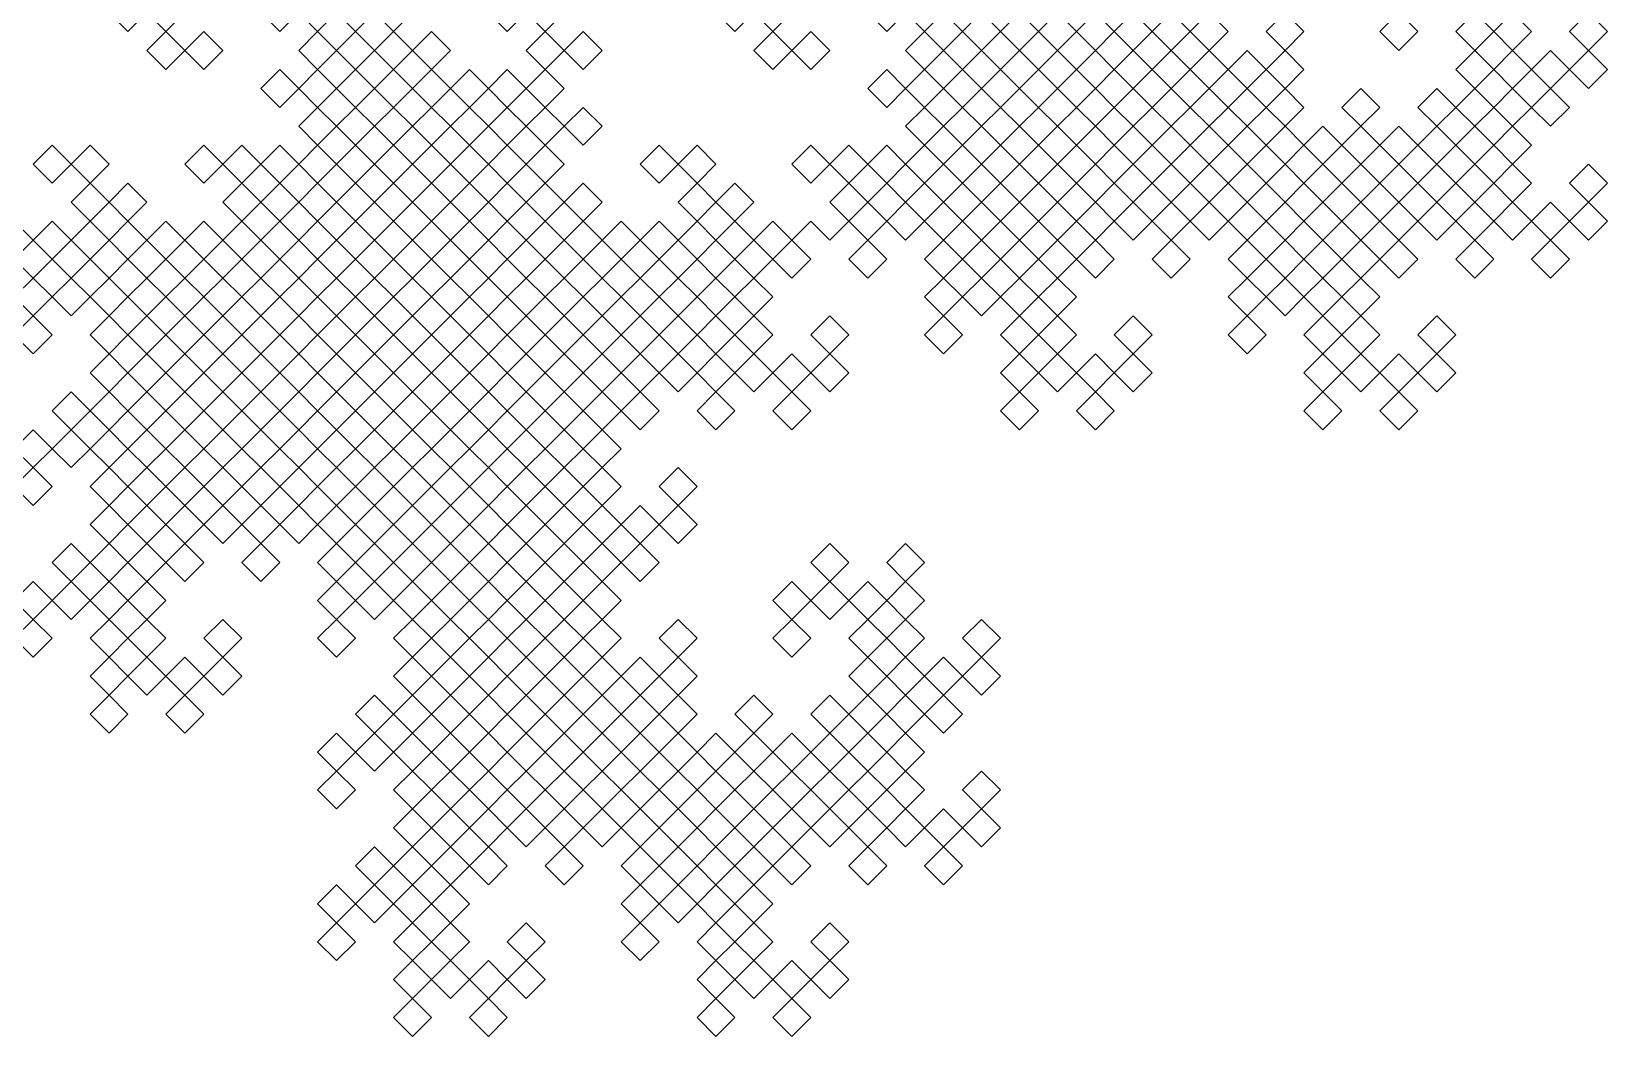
# Model space of a CAD drawing. Header units: metres. Extents: x -0.66 to 2.33, y -0.66 to 1.33.
# Drawn here: x 1.679 to 2.328, y -0.664 to -0.25 of the extents above; entities that cross this region are included whole.
import ezdxf

# ---------------------------------------------------------------- set-up
doc = ezdxf.new("R2010")
doc.units = ezdxf.units.M

msp = doc.modelspace()

# ---------------------------------------------------------------- linework, layer by layer
at = {"color": 6}
for points in [[(1.67188, -0.32812), (1.67969, -0.33594), (1.67188, -0.34375), (1.67969, -0.35156), (1.6875, -0.34375), (1.67969, -0.33594), (1.6875, -0.32812), (1.69531, -0.33594), (1.70312, -0.32812), (1.69531, -0.32031), (1.70312, -0.3125), (1.69531, -0.30469), (1.6875, -0.3125), (1.67969, -0.30469), (1.6875, -0.29688), (1.69531, -0.30469), (1.70312, -0.29688), (1.71094, -0.30469), (1.70312, -0.3125), (1.71094, -0.32031), (1.71875, -0.3125), (1.72656, -0.32031), (1.71875, -0.32812), (1.71094, -0.32031), (1.70312, -0.32812), (1.71094, -0.33594), (1.70312, -0.34375), (1.71094, -0.35156), (1.71875, -0.34375), (1.72656, -0.35156), (1.71875, -0.35938), (1.71094, -0.35156), (1.70312, -0.35938), (1.69531, -0.35156), (1.70312, -0.34375), (1.69531, -0.33594), (1.6875, -0.34375), (1.69531, -0.35156), (1.6875, -0.35938), (1.67969, -0.35156), (1.67188, -0.35938), (1.67969, -0.36719), (1.67188, -0.375), (1.67969, -0.38281), (1.6875, -0.375), (1.67969, -0.36719), (1.6875, -0.35938), (1.69531, -0.36719), (1.70312, -0.35938), (1.71094, -0.36719), (1.70312, -0.375), (1.71094, -0.38281), (1.71875, -0.375), (1.72656, -0.38281), (1.71875, -0.39062), (1.71094, -0.38281), (1.70312, -0.39062), (1.71094, -0.39844), (1.70312, -0.40625), (1.71094, -0.41406), (1.71875, -0.40625), (1.71094, -0.39844), (1.71875, -0.39062), (1.72656, -0.39844), (1.73438, -0.39062), (1.74219, -0.39844), (1.73438, -0.40625), (1.74219, -0.41406), (1.75, -0.40625), (1.74219, -0.39844), (1.75, -0.39062), (1.75781, -0.39844), (1.76562, -0.39062), (1.75781, -0.38281), (1.76562, -0.375), (1.75781, -0.36719), (1.75, -0.375), (1.75781, -0.38281), (1.75, -0.39062), (1.74219, -0.38281), (1.73438, -0.39062), (1.72656, -0.38281), (1.73438, -0.375), (1.72656, -0.36719), (1.71875, -0.375), (1.71094, -0.36719), (1.71875, -0.35938), (1.72656, -0.36719), (1.73438, -0.35938), (1.72656, -0.35156), (1.73438, -0.34375), (1.72656, -0.33594), (1.71875, -0.34375), (1.71094, -0.33594), (1.71875, -0.32812), (1.72656, -0.33594), (1.73438, -0.32812), (1.74219, -0.33594), (1.73438, -0.34375), (1.74219, -0.35156), (1.75, -0.34375), (1.74219, -0.33594), (1.75, -0.32812), (1.75781, -0.33594), (1.76562, -0.32812), (1.75781, -0.32031), (1.76562, -0.3125), (1.75781, -0.30469), (1.75, -0.3125), (1.74219, -0.30469), (1.75, -0.29688), (1.75781, -0.30469), (1.76562, -0.29688), (1.77344, -0.30469), (1.76562, -0.3125), (1.77344, -0.32031), (1.78125, -0.3125), (1.78906, -0.32031), (1.78125, -0.32812), (1.77344, -0.32031), (1.76562, -0.32812), (1.77344, -0.33594), (1.76562, -0.34375), (1.77344, -0.35156), (1.78125, -0.34375), (1.77344, -0.33594), (1.78125, -0.32812), (1.78906, -0.33594), (1.79688, -0.32812), (1.80469, -0.33594), (1.79688, -0.34375), (1.80469, -0.35156), (1.8125, -0.34375), (1.80469, -0.33594), (1.8125, -0.32812), (1.82031, -0.33594), (1.82812, -0.32812), (1.82031, -0.32031), (1.82812, -0.3125), (1.82031, -0.30469), (1.8125, -0.3125), (1.82031, -0.32031), (1.8125, -0.32812), (1.80469, -0.32031), (1.79688, -0.32812), (1.78906, -0.32031), (1.79688, -0.3125), (1.78906, -0.30469), (1.78125, -0.3125), (1.77344, -0.30469), (1.78125, -0.29688), (1.78906, -0.30469), (1.79688, -0.29688), (1.78906, -0.28906), (1.79688, -0.28125), (1.78906, -0.27344), (1.78125, -0.28125), (1.77344, -0.27344), (1.78125, -0.26562), (1.78906, -0.27344), (1.79688, -0.26562), (1.80469, -0.27344), (1.79688, -0.28125), (1.80469, -0.28906), (1.8125, -0.28125), (1.80469, -0.27344), (1.8125, -0.26562), (1.82031, -0.27344), (1.82812, -0.26562), (1.82031, -0.25781), (1.82812, -0.25), (1.82031, -0.24219), (1.8125, -0.25), (1.82031, -0.25781), (1.8125, -0.26562), (1.80469, -0.25781), (1.79688, -0.26562), (1.78906, -0.25781), (1.79688, -0.25), (1.78906, -0.24219), (1.78125, -0.25), (1.77344, -0.24219)], [(1.89844, -0.24219), (1.89062, -0.25), (1.89844, -0.25781), (1.90625, -0.25), (1.91406, -0.25781), (1.90625, -0.26562), (1.89844, -0.25781), (1.89062, -0.26562), (1.89844, -0.27344), (1.89062, -0.28125), (1.89844, -0.28906), (1.90625, -0.28125), (1.91406, -0.28906), (1.90625, -0.29688), (1.89844, -0.28906), (1.89062, -0.29688), (1.88281, -0.28906), (1.89062, -0.28125), (1.88281, -0.27344), (1.875, -0.28125), (1.88281, -0.28906), (1.875, -0.29688), (1.86719, -0.28906), (1.85938, -0.29688), (1.86719, -0.30469), (1.85938, -0.3125), (1.86719, -0.32031), (1.875, -0.3125), (1.88281, -0.32031), (1.875, -0.32812), (1.86719, -0.32031), (1.85938, -0.32812), (1.85156, -0.32031), (1.85938, -0.3125), (1.85156, -0.30469), (1.84375, -0.3125), (1.83594, -0.30469), (1.84375, -0.29688), (1.85156, -0.30469), (1.85938, -0.29688), (1.85156, -0.28906), (1.85938, -0.28125), (1.85156, -0.27344), (1.84375, -0.28125), (1.85156, -0.28906), (1.84375, -0.29688), (1.83594, -0.28906), (1.82812, -0.29688), (1.82031, -0.28906), (1.82812, -0.28125), (1.82031, -0.27344), (1.8125, -0.28125), (1.82031, -0.28906), (1.8125, -0.29688), (1.80469, -0.28906), (1.79688, -0.29688), (1.80469, -0.30469), (1.79688, -0.3125), (1.80469, -0.32031), (1.8125, -0.3125), (1.80469, -0.30469), (1.8125, -0.29688), (1.82031, -0.30469), (1.82812, -0.29688), (1.83594, -0.30469), (1.82812, -0.3125), (1.83594, -0.32031), (1.84375, -0.3125), (1.85156, -0.32031), (1.84375, -0.32812), (1.83594, -0.32031), (1.82812, -0.32812), (1.83594, -0.33594), (1.82812, -0.34375), (1.83594, -0.35156), (1.84375, -0.34375), (1.85156, -0.35156), (1.84375, -0.35938), (1.83594, -0.35156), (1.82812, -0.35938), (1.82031, -0.35156), (1.82812, -0.34375), (1.82031, -0.33594), (1.8125, -0.34375), (1.82031, -0.35156), (1.8125, -0.35938), (1.80469, -0.35156), (1.79688, -0.35938), (1.80469, -0.36719), (1.79688, -0.375), (1.80469, -0.38281), (1.8125, -0.375), (1.80469, -0.36719), (1.8125, -0.35938), (1.82031, -0.36719), (1.82812, -0.35938), (1.83594, -0.36719), (1.82812, -0.375), (1.83594, -0.38281), (1.84375, -0.375), (1.85156, -0.38281), (1.84375, -0.39062), (1.83594, -0.38281), (1.82812, -0.39062), (1.83594, -0.39844), (1.82812, -0.40625), (1.83594, -0.41406), (1.84375, -0.40625), (1.83594, -0.39844), (1.84375, -0.39062), (1.85156, -0.39844), (1.85938, -0.39062), (1.86719, -0.39844), (1.85938, -0.40625), (1.86719, -0.41406), (1.875, -0.40625), (1.86719, -0.39844), (1.875, -0.39062), (1.88281, -0.39844), (1.89062, -0.39062), (1.88281, -0.38281), (1.89062, -0.375), (1.88281, -0.36719), (1.875, -0.375), (1.86719, -0.36719), (1.875, -0.35938), (1.88281, -0.36719), (1.89062, -0.35938), (1.89844, -0.36719), (1.89062, -0.375), (1.89844, -0.38281), (1.90625, -0.375), (1.91406, -0.38281), (1.90625, -0.39062), (1.89844, -0.38281), (1.89062, -0.39062), (1.89844, -0.39844), (1.89062, -0.40625), (1.89844, -0.41406), (1.90625, -0.40625), (1.91406, -0.41406), (1.90625, -0.42188), (1.89844, -0.41406), (1.89062, -0.42188), (1.88281, -0.41406), (1.89062, -0.40625), (1.88281, -0.39844), (1.875, -0.40625), (1.88281, -0.41406), (1.875, -0.42188), (1.86719, -0.41406), (1.85938, -0.42188), (1.86719, -0.42969), (1.85938, -0.4375), (1.86719, -0.44531), (1.875, -0.4375), (1.88281, -0.44531), (1.875, -0.45312), (1.86719, -0.44531), (1.85938, -0.45312), (1.85156, -0.44531), (1.85938, -0.4375), (1.85156, -0.42969), (1.84375, -0.4375), (1.83594, -0.42969), (1.84375, -0.42188), (1.85156, -0.42969), (1.85938, -0.42188), (1.85156, -0.41406), (1.85938, -0.40625), (1.85156, -0.39844), (1.84375, -0.40625), (1.85156, -0.41406), (1.84375, -0.42188), (1.83594, -0.41406), (1.82812, -0.42188), (1.82031, -0.41406), (1.82812, -0.40625), (1.82031, -0.39844), (1.8125, -0.40625), (1.82031, -0.41406), (1.8125, -0.42188), (1.80469, -0.41406), (1.79688, -0.42188), (1.80469, -0.42969), (1.79688, -0.4375), (1.80469, -0.44531), (1.8125, -0.4375), (1.82031, -0.44531), (1.8125, -0.45312), (1.80469, -0.44531), (1.79688, -0.45312), (1.78906, -0.44531), (1.79688, -0.4375), (1.78906, -0.42969), (1.78125, -0.4375), (1.77344, -0.42969), (1.78125, -0.42188), (1.78906, -0.42969), (1.79688, -0.42188), (1.78906, -0.41406), (1.79688, -0.40625), (1.78906, -0.39844), (1.78125, -0.40625), (1.77344, -0.39844), (1.78125, -0.39062), (1.78906, -0.39844), (1.79688, -0.39062), (1.80469, -0.39844), (1.79688, -0.40625), (1.80469, -0.41406), (1.8125, -0.40625), (1.80469, -0.39844), (1.8125, -0.39062), (1.82031, -0.39844), (1.82812, -0.39062), (1.82031, -0.38281), (1.82812, -0.375), (1.82031, -0.36719), (1.8125, -0.375), (1.82031, -0.38281), (1.8125, -0.39062), (1.80469, -0.38281), (1.79688, -0.39062), (1.78906, -0.38281), (1.79688, -0.375), (1.78906, -0.36719), (1.78125, -0.375), (1.77344, -0.36719), (1.78125, -0.35938), (1.78906, -0.36719), (1.79688, -0.35938), (1.78906, -0.35156), (1.79688, -0.34375), (1.78906, -0.33594), (1.78125, -0.34375), (1.78906, -0.35156), (1.78125, -0.35938), (1.77344, -0.35156), (1.76562, -0.35938), (1.75781, -0.35156), (1.76562, -0.34375), (1.75781, -0.33594), (1.75, -0.34375), (1.75781, -0.35156), (1.75, -0.35938), (1.74219, -0.35156), (1.73438, -0.35938), (1.74219, -0.36719), (1.73438, -0.375), (1.74219, -0.38281), (1.75, -0.375), (1.74219, -0.36719), (1.75, -0.35938), (1.75781, -0.36719), (1.76562, -0.35938), (1.77344, -0.36719), (1.76562, -0.375), (1.77344, -0.38281), (1.78125, -0.375), (1.78906, -0.38281), (1.78125, -0.39062), (1.77344, -0.38281), (1.76562, -0.39062), (1.77344, -0.39844), (1.76562, -0.40625), (1.77344, -0.41406), (1.78125, -0.40625), (1.78906, -0.41406), (1.78125, -0.42188), (1.77344, -0.41406), (1.76562, -0.42188), (1.75781, -0.41406), (1.76562, -0.40625), (1.75781, -0.39844), (1.75, -0.40625), (1.75781, -0.41406), (1.75, -0.42188), (1.74219, -0.41406), (1.73438, -0.42188), (1.74219, -0.42969), (1.73438, -0.4375), (1.74219, -0.44531), (1.75, -0.4375), (1.75781, -0.44531), (1.75, -0.45312), (1.74219, -0.44531), (1.73438, -0.45312), (1.72656, -0.44531), (1.73438, -0.4375), (1.72656, -0.42969), (1.71875, -0.4375), (1.71094, -0.42969), (1.71875, -0.42188), (1.72656, -0.42969), (1.73438, -0.42188), (1.72656, -0.41406), (1.73438, -0.40625), (1.72656, -0.39844), (1.71875, -0.40625), (1.72656, -0.41406), (1.71875, -0.42188), (1.71094, -0.41406), (1.70312, -0.42188), (1.69531, -0.41406), (1.70312, -0.40625), (1.69531, -0.39844), (1.6875, -0.40625), (1.69531, -0.41406), (1.6875, -0.42188), (1.67969, -0.41406), (1.67188, -0.42188), (1.67969, -0.42969), (1.67188, -0.4375), (1.67969, -0.44531), (1.6875, -0.4375), (1.67969, -0.42969), (1.6875, -0.42188), (1.69531, -0.42969), (1.70312, -0.42188), (1.71094, -0.42969), (1.70312, -0.4375), (1.71094, -0.44531), (1.71875, -0.4375), (1.72656, -0.44531), (1.71875, -0.45312), (1.71094, -0.44531), (1.70312, -0.45312), (1.71094, -0.46094), (1.70312, -0.46875), (1.71094, -0.47656), (1.71875, -0.46875), (1.72656, -0.47656), (1.71875, -0.48438), (1.71094, -0.47656), (1.70312, -0.48438), (1.69531, -0.47656), (1.70312, -0.46875), (1.69531, -0.46094), (1.6875, -0.46875), (1.69531, -0.47656), (1.6875, -0.48438), (1.67969, -0.47656), (1.67188, -0.48438), (1.67969, -0.49219), (1.67188, -0.5), (1.67969, -0.50781), (1.6875, -0.5), (1.67969, -0.49219), (1.6875, -0.48438), (1.69531, -0.49219), (1.70312, -0.48438), (1.71094, -0.49219), (1.70312, -0.5), (1.71094, -0.50781), (1.71875, -0.5), (1.72656, -0.50781), (1.71875, -0.51562), (1.71094, -0.50781), (1.70312, -0.51562), (1.71094, -0.52344), (1.70312, -0.53125), (1.71094, -0.53906), (1.71875, -0.53125), (1.71094, -0.52344), (1.71875, -0.51562), (1.72656, -0.52344), (1.73438, -0.51562), (1.74219, -0.52344), (1.73438, -0.53125), (1.74219, -0.53906), (1.75, -0.53125), (1.74219, -0.52344), (1.75, -0.51562), (1.75781, -0.52344), (1.76562, -0.51562), (1.75781, -0.50781), (1.76562, -0.5), (1.75781, -0.49219), (1.75, -0.5), (1.75781, -0.50781), (1.75, -0.51562), (1.74219, -0.50781), (1.73438, -0.51562), (1.72656, -0.50781), (1.73438, -0.5), (1.72656, -0.49219), (1.71875, -0.5), (1.71094, -0.49219), (1.71875, -0.48438), (1.72656, -0.49219), (1.73438, -0.48438), (1.72656, -0.47656), (1.73438, -0.46875), (1.72656, -0.46094), (1.71875, -0.46875), (1.71094, -0.46094), (1.71875, -0.45312), (1.72656, -0.46094), (1.73438, -0.45312), (1.74219, -0.46094), (1.73438, -0.46875), (1.74219, -0.47656), (1.75, -0.46875), (1.74219, -0.46094), (1.75, -0.45312), (1.75781, -0.46094), (1.76562, -0.45312), (1.75781, -0.44531), (1.76562, -0.4375), (1.75781, -0.42969), (1.75, -0.4375), (1.74219, -0.42969), (1.75, -0.42188), (1.75781, -0.42969), (1.76562, -0.42188), (1.77344, -0.42969), (1.76562, -0.4375), (1.77344, -0.44531), (1.78125, -0.4375), (1.78906, -0.44531), (1.78125, -0.45312), (1.77344, -0.44531), (1.76562, -0.45312), (1.77344, -0.46094), (1.76562, -0.46875), (1.77344, -0.47656), (1.78125, -0.46875), (1.77344, -0.46094), (1.78125, -0.45312), (1.78906, -0.46094), (1.79688, -0.45312), (1.80469, -0.46094), (1.79688, -0.46875), (1.80469, -0.47656), (1.8125, -0.46875), (1.80469, -0.46094), (1.8125, -0.45312), (1.82031, -0.46094), (1.82812, -0.45312), (1.82031, -0.44531), (1.82812, -0.4375), (1.82031, -0.42969), (1.8125, -0.4375), (1.80469, -0.42969), (1.8125, -0.42188), (1.82031, -0.42969), (1.82812, -0.42188), (1.83594, -0.42969), (1.82812, -0.4375), (1.83594, -0.44531), (1.84375, -0.4375), (1.85156, -0.44531), (1.84375, -0.45312), (1.83594, -0.44531), (1.82812, -0.45312), (1.83594, -0.46094), (1.82812, -0.46875), (1.83594, -0.47656), (1.84375, -0.46875), (1.85156, -0.47656), (1.84375, -0.48438), (1.83594, -0.47656), (1.82812, -0.48438), (1.82031, -0.47656), (1.82812, -0.46875), (1.82031, -0.46094), (1.8125, -0.46875), (1.82031, -0.47656), (1.8125, -0.48438), (1.80469, -0.47656), (1.79688, -0.48438), (1.80469, -0.49219), (1.79688, -0.5), (1.80469, -0.50781), (1.8125, -0.5), (1.80469, -0.49219), (1.8125, -0.48438), (1.82031, -0.49219), (1.82812, -0.48438), (1.83594, -0.49219), (1.82812, -0.5), (1.83594, -0.50781), (1.84375, -0.5), (1.85156, -0.50781), (1.84375, -0.51562), (1.83594, -0.50781), (1.82812, -0.51562), (1.83594, -0.52344), (1.82812, -0.53125), (1.83594, -0.53906), (1.84375, -0.53125), (1.83594, -0.52344), (1.84375, -0.51562), (1.85156, -0.52344), (1.85938, -0.51562), (1.86719, -0.52344), (1.85938, -0.53125), (1.86719, -0.53906), (1.875, -0.53125), (1.86719, -0.52344), (1.875, -0.51562), (1.88281, -0.52344), (1.89062, -0.51562), (1.88281, -0.50781), (1.89062, -0.5), (1.88281, -0.49219), (1.875, -0.5), (1.86719, -0.49219), (1.875, -0.48438), (1.88281, -0.49219), (1.89062, -0.48438), (1.89844, -0.49219), (1.89062, -0.5), (1.89844, -0.50781), (1.90625, -0.5), (1.91406, -0.50781), (1.90625, -0.51562), (1.89844, -0.50781), (1.89062, -0.51562), (1.89844, -0.52344), (1.89062, -0.53125), (1.89844, -0.53906), (1.90625, -0.53125), (1.91406, -0.53906), (1.90625, -0.54688), (1.89844, -0.53906), (1.89062, -0.54688), (1.88281, -0.53906), (1.89062, -0.53125), (1.88281, -0.52344), (1.875, -0.53125), (1.88281, -0.53906), (1.875, -0.54688), (1.86719, -0.53906), (1.85938, -0.54688), (1.86719, -0.55469), (1.85938, -0.5625), (1.86719, -0.57031), (1.875, -0.5625), (1.88281, -0.57031), (1.875, -0.57812), (1.86719, -0.57031), (1.85938, -0.57812), (1.85156, -0.57031), (1.85938, -0.5625), (1.85156, -0.55469), (1.84375, -0.5625), (1.83594, -0.55469), (1.84375, -0.54688), (1.85156, -0.55469), (1.85938, -0.54688), (1.85156, -0.53906), (1.85938, -0.53125), (1.85156, -0.52344), (1.84375, -0.53125), (1.85156, -0.53906), (1.84375, -0.54688), (1.83594, -0.53906), (1.82812, -0.54688), (1.82031, -0.53906), (1.82812, -0.53125), (1.82031, -0.52344), (1.8125, -0.53125), (1.82031, -0.53906), (1.8125, -0.54688), (1.80469, -0.53906), (1.79688, -0.54688), (1.80469, -0.55469), (1.79688, -0.5625), (1.80469, -0.57031), (1.8125, -0.5625), (1.80469, -0.55469), (1.8125, -0.54688), (1.82031, -0.55469), (1.82812, -0.54688), (1.83594, -0.55469), (1.82812, -0.5625), (1.83594, -0.57031), (1.84375, -0.5625), (1.85156, -0.57031), (1.84375, -0.57812), (1.83594, -0.57031), (1.82812, -0.57812), (1.83594, -0.58594), (1.82812, -0.59375), (1.83594, -0.60156), (1.84375, -0.59375), (1.85156, -0.60156), (1.84375, -0.60938), (1.83594, -0.60156), (1.82812, -0.60938), (1.82031, -0.60156), (1.82812, -0.59375), (1.82031, -0.58594), (1.8125, -0.59375), (1.82031, -0.60156), (1.8125, -0.60938), (1.80469, -0.60156), (1.79688, -0.60938), (1.80469, -0.61719), (1.79688, -0.625), (1.80469, -0.63281), (1.8125, -0.625), (1.80469, -0.61719), (1.8125, -0.60938), (1.82031, -0.61719), (1.82812, -0.60938), (1.83594, -0.61719), (1.82812, -0.625), (1.83594, -0.63281), (1.84375, -0.625), (1.85156, -0.63281), (1.84375, -0.64062), (1.83594, -0.63281), (1.82812, -0.64062), (1.83594, -0.64844), (1.82812, -0.65625), (1.83594, -0.66406), (1.84375, -0.65625), (1.83594, -0.64844), (1.84375, -0.64062), (1.85156, -0.64844), (1.85938, -0.64062), (1.86719, -0.64844), (1.85938, -0.65625), (1.86719, -0.66406), (1.875, -0.65625), (1.86719, -0.64844), (1.875, -0.64062), (1.88281, -0.64844), (1.89062, -0.64062), (1.88281, -0.63281), (1.89062, -0.625), (1.88281, -0.61719), (1.875, -0.625), (1.88281, -0.63281), (1.875, -0.64062), (1.86719, -0.63281), (1.85938, -0.64062), (1.85156, -0.63281), (1.85938, -0.625), (1.85156, -0.61719), (1.84375, -0.625), (1.83594, -0.61719), (1.84375, -0.60938), (1.85156, -0.61719), (1.85938, -0.60938), (1.85156, -0.60156), (1.85938, -0.59375), (1.85156, -0.58594), (1.84375, -0.59375), (1.83594, -0.58594), (1.84375, -0.57812), (1.85156, -0.58594), (1.85938, -0.57812), (1.86719, -0.58594), (1.85938, -0.59375), (1.86719, -0.60156), (1.875, -0.59375), (1.86719, -0.58594), (1.875, -0.57812), (1.88281, -0.58594), (1.89062, -0.57812), (1.88281, -0.57031), (1.89062, -0.5625), (1.88281, -0.55469), (1.875, -0.5625), (1.86719, -0.55469), (1.875, -0.54688), (1.88281, -0.55469), (1.89062, -0.54688), (1.89844, -0.55469), (1.89062, -0.5625), (1.89844, -0.57031), (1.90625, -0.5625), (1.91406, -0.57031), (1.90625, -0.57812), (1.89844, -0.57031), (1.89062, -0.57812), (1.89844, -0.58594), (1.89062, -0.59375), (1.89844, -0.60156), (1.90625, -0.59375), (1.89844, -0.58594), (1.90625, -0.57812), (1.91406, -0.58594), (1.92188, -0.57812), (1.92969, -0.58594), (1.92188, -0.59375), (1.92969, -0.60156), (1.9375, -0.59375), (1.92969, -0.58594), (1.9375, -0.57812), (1.94531, -0.58594), (1.95312, -0.57812), (1.94531, -0.57031), (1.95312, -0.5625), (1.94531, -0.55469), (1.9375, -0.5625), (1.92969, -0.55469), (1.9375, -0.54688), (1.94531, -0.55469), (1.95312, -0.54688), (1.96094, -0.55469), (1.95312, -0.5625), (1.96094, -0.57031), (1.96875, -0.5625), (1.97656, -0.57031), (1.96875, -0.57812), (1.96094, -0.57031), (1.95312, -0.57812), (1.96094, -0.58594), (1.95312, -0.59375), (1.96094, -0.60156), (1.96875, -0.59375), (1.97656, -0.60156), (1.96875, -0.60938), (1.96094, -0.60156), (1.95312, -0.60938), (1.94531, -0.60156), (1.95312, -0.59375), (1.94531, -0.58594), (1.9375, -0.59375), (1.94531, -0.60156), (1.9375, -0.60938), (1.92969, -0.60156), (1.92188, -0.60938), (1.92969, -0.61719), (1.92188, -0.625), (1.92969, -0.63281), (1.9375, -0.625), (1.92969, -0.61719), (1.9375, -0.60938), (1.94531, -0.61719), (1.95312, -0.60938), (1.96094, -0.61719), (1.95312, -0.625), (1.96094, -0.63281), (1.96875, -0.625), (1.97656, -0.63281), (1.96875, -0.64062), (1.96094, -0.63281), (1.95312, -0.64062), (1.96094, -0.64844), (1.95312, -0.65625), (1.96094, -0.66406), (1.96875, -0.65625), (1.96094, -0.64844), (1.96875, -0.64062), (1.97656, -0.64844), (1.98438, -0.64062), (1.99219, -0.64844), (1.98438, -0.65625), (1.99219, -0.66406), (2, -0.65625), (1.99219, -0.64844), (2, -0.64062), (2.00781, -0.64844), (2.01562, -0.64062), (2.00781, -0.63281), (2.01562, -0.625), (2.00781, -0.61719), (2, -0.625), (2.00781, -0.63281), (2, -0.64062), (1.99219, -0.63281), (1.98438, -0.64062), (1.97656, -0.63281), (1.98438, -0.625), (1.97656, -0.61719), (1.96875, -0.625), (1.96094, -0.61719), (1.96875, -0.60938), (1.97656, -0.61719), (1.98438, -0.60938), (1.97656, -0.60156), (1.98438, -0.59375), (1.97656, -0.58594), (1.96875, -0.59375), (1.96094, -0.58594), (1.96875, -0.57812), (1.97656, -0.58594), (1.98438, -0.57812), (1.99219, -0.58594), (1.98438, -0.59375), (1.99219, -0.60156), (2, -0.59375), (1.99219, -0.58594), (2, -0.57812), (2.00781, -0.58594), (2.01562, -0.57812), (2.00781, -0.57031), (2.01562, -0.5625), (2.00781, -0.55469), (2, -0.5625), (1.99219, -0.55469), (2, -0.54688), (2.00781, -0.55469), (2.01562, -0.54688), (2.02344, -0.55469), (2.01562, -0.5625), (2.02344, -0.57031), (2.03125, -0.5625), (2.03906, -0.57031), (2.03125, -0.57812), (2.02344, -0.57031), (2.01562, -0.57812), (2.02344, -0.58594), (2.01562, -0.59375), (2.02344, -0.60156), (2.03125, -0.59375), (2.02344, -0.58594), (2.03125, -0.57812), (2.03906, -0.58594), (2.04688, -0.57812), (2.05469, -0.58594), (2.04688, -0.59375), (2.05469, -0.60156), (2.0625, -0.59375), (2.05469, -0.58594), (2.0625, -0.57812), (2.07031, -0.58594), (2.07812, -0.57812), (2.07031, -0.57031), (2.07812, -0.5625), (2.07031, -0.55469), (2.0625, -0.5625), (2.07031, -0.57031), (2.0625, -0.57812), (2.05469, -0.57031), (2.04688, -0.57812), (2.03906, -0.57031), (2.04688, -0.5625), (2.03906, -0.55469), (2.03125, -0.5625), (2.02344, -0.55469), (2.03125, -0.54688), (2.03906, -0.55469), (2.04688, -0.54688), (2.03906, -0.53906), (2.04688, -0.53125), (2.03906, -0.52344), (2.03125, -0.53125), (2.02344, -0.52344), (2.03125, -0.51562), (2.03906, -0.52344), (2.04688, -0.51562), (2.05469, -0.52344), (2.04688, -0.53125), (2.05469, -0.53906), (2.0625, -0.53125), (2.05469, -0.52344), (2.0625, -0.51562), (2.07031, -0.52344), (2.07812, -0.51562), (2.07031, -0.50781), (2.07812, -0.5), (2.07031, -0.49219), (2.0625, -0.5), (2.07031, -0.50781), (2.0625, -0.51562), (2.05469, -0.50781), (2.04688, -0.51562), (2.03906, -0.50781), (2.04688, -0.5), (2.03906, -0.49219), (2.03125, -0.5), (2.02344, -0.49219), (2.03125, -0.48438), (2.03906, -0.49219), (2.04688, -0.48438), (2.03906, -0.47656), (2.04688, -0.46875), (2.03906, -0.46094), (2.03125, -0.46875), (2.03906, -0.47656), (2.03125, -0.48438), (2.02344, -0.47656), (2.01562, -0.48438), (2.00781, -0.47656), (2.01562, -0.46875), (2.00781, -0.46094), (2, -0.46875), (2.00781, -0.47656), (2, -0.48438), (1.99219, -0.47656), (1.98438, -0.48438), (1.99219, -0.49219), (1.98438, -0.5), (1.99219, -0.50781), (2, -0.5), (1.99219, -0.49219), (2, -0.48438), (2.00781, -0.49219), (2.01562, -0.48438), (2.02344, -0.49219), (2.01562, -0.5), (2.02344, -0.50781), (2.03125, -0.5), (2.03906, -0.50781), (2.03125, -0.51562), (2.02344, -0.50781), (2.01562, -0.51562), (2.02344, -0.52344), (2.01562, -0.53125), (2.02344, -0.53906), (2.03125, -0.53125), (2.03906, -0.53906), (2.03125, -0.54688), (2.02344, -0.53906), (2.01562, -0.54688), (2.00781, -0.53906), (2.01562, -0.53125), (2.00781, -0.52344), (2, -0.53125), (2.00781, -0.53906), (2, -0.54688), (1.99219, -0.53906), (1.98438, -0.54688), (1.99219, -0.55469), (1.98438, -0.5625), (1.99219, -0.57031), (2, -0.5625), (2.00781, -0.57031), (2, -0.57812), (1.99219, -0.57031), (1.98438, -0.57812), (1.97656, -0.57031), (1.98438, -0.5625), (1.97656, -0.55469), (1.96875, -0.5625), (1.96094, -0.55469), (1.96875, -0.54688), (1.97656, -0.55469), (1.98438, -0.54688), (1.97656, -0.53906), (1.98438, -0.53125), (1.97656, -0.52344), (1.96875, -0.53125), (1.97656, -0.53906), (1.96875, -0.54688), (1.96094, -0.53906), (1.95312, -0.54688), (1.94531, -0.53906), (1.95312, -0.53125), (1.94531, -0.52344), (1.9375, -0.53125), (1.94531, -0.53906), (1.9375, -0.54688), (1.92969, -0.53906), (1.92188, -0.54688), (1.92969, -0.55469), (1.92188, -0.5625), (1.92969, -0.57031), (1.9375, -0.5625), (1.94531, -0.57031), (1.9375, -0.57812), (1.92969, -0.57031), (1.92188, -0.57812), (1.91406, -0.57031), (1.92188, -0.5625), (1.91406, -0.55469), (1.90625, -0.5625), (1.89844, -0.55469), (1.90625, -0.54688), (1.91406, -0.55469), (1.92188, -0.54688), (1.91406, -0.53906), (1.92188, -0.53125), (1.91406, -0.52344), (1.90625, -0.53125), (1.89844, -0.52344), (1.90625, -0.51562), (1.91406, -0.52344), (1.92188, -0.51562), (1.92969, -0.52344), (1.92188, -0.53125), (1.92969, -0.53906), (1.9375, -0.53125), (1.92969, -0.52344), (1.9375, -0.51562), (1.94531, -0.52344), (1.95312, -0.51562), (1.94531, -0.50781), (1.95312, -0.5), (1.94531, -0.49219), (1.9375, -0.5), (1.94531, -0.50781), (1.9375, -0.51562), (1.92969, -0.50781), (1.92188, -0.51562), (1.91406, -0.50781), (1.92188, -0.5), (1.91406, -0.49219), (1.90625, -0.5), (1.89844, -0.49219), (1.90625, -0.48438), (1.91406, -0.49219), (1.92188, -0.48438), (1.91406, -0.47656), (1.92188, -0.46875), (1.91406, -0.46094), (1.90625, -0.46875), (1.91406, -0.47656), (1.90625, -0.48438), (1.89844, -0.47656), (1.89062, -0.48438), (1.88281, -0.47656), (1.89062, -0.46875), (1.88281, -0.46094), (1.875, -0.46875), (1.88281, -0.47656), (1.875, -0.48438), (1.86719, -0.47656), (1.85938, -0.48438), (1.86719, -0.49219), (1.85938, -0.5), (1.86719, -0.50781), (1.875, -0.5), (1.88281, -0.50781), (1.875, -0.51562), (1.86719, -0.50781), (1.85938, -0.51562), (1.85156, -0.50781), (1.85938, -0.5), (1.85156, -0.49219), (1.84375, -0.5), (1.83594, -0.49219), (1.84375, -0.48438), (1.85156, -0.49219), (1.85938, -0.48438), (1.85156, -0.47656), (1.85938, -0.46875), (1.85156, -0.46094), (1.84375, -0.46875), (1.83594, -0.46094), (1.84375, -0.45312), (1.85156, -0.46094), (1.85938, -0.45312), (1.86719, -0.46094), (1.85938, -0.46875), (1.86719, -0.47656), (1.875, -0.46875), (1.86719, -0.46094), (1.875, -0.45312), (1.88281, -0.46094), (1.89062, -0.45312), (1.88281, -0.44531), (1.89062, -0.4375), (1.88281, -0.42969), (1.875, -0.4375), (1.86719, -0.42969), (1.875, -0.42188), (1.88281, -0.42969), (1.89062, -0.42188), (1.89844, -0.42969), (1.89062, -0.4375), (1.89844, -0.44531), (1.90625, -0.4375), (1.91406, -0.44531), (1.90625, -0.45312), (1.89844, -0.44531), (1.89062, -0.45312), (1.89844, -0.46094), (1.89062, -0.46875), (1.89844, -0.47656), (1.90625, -0.46875), (1.89844, -0.46094), (1.90625, -0.45312), (1.91406, -0.46094), (1.92188, -0.45312), (1.92969, -0.46094), (1.92188, -0.46875), (1.92969, -0.47656), (1.9375, -0.46875), (1.92969, -0.46094), (1.9375, -0.45312), (1.94531, -0.46094), (1.95312, -0.45312), (1.94531, -0.44531), (1.95312, -0.4375), (1.94531, -0.42969), (1.9375, -0.4375), (1.94531, -0.44531), (1.9375, -0.45312), (1.92969, -0.44531), (1.92188, -0.45312), (1.91406, -0.44531), (1.92188, -0.4375), (1.91406, -0.42969), (1.90625, -0.4375), (1.89844, -0.42969), (1.90625, -0.42188), (1.91406, -0.42969), (1.92188, -0.42188), (1.91406, -0.41406), (1.92188, -0.40625), (1.91406, -0.39844), (1.90625, -0.40625), (1.89844, -0.39844), (1.90625, -0.39062), (1.91406, -0.39844), (1.92188, -0.39062), (1.92969, -0.39844), (1.92188, -0.40625), (1.92969, -0.41406), (1.9375, -0.40625), (1.92969, -0.39844), (1.9375, -0.39062), (1.94531, -0.39844), (1.95312, -0.39062), (1.94531, -0.38281), (1.95312, -0.375), (1.94531, -0.36719), (1.9375, -0.375), (1.94531, -0.38281), (1.9375, -0.39062), (1.92969, -0.38281), (1.92188, -0.39062), (1.91406, -0.38281), (1.92188, -0.375), (1.91406, -0.36719), (1.90625, -0.375), (1.89844, -0.36719), (1.90625, -0.35938), (1.91406, -0.36719), (1.92188, -0.35938), (1.91406, -0.35156), (1.92188, -0.34375), (1.91406, -0.33594), (1.90625, -0.34375), (1.91406, -0.35156), (1.90625, -0.35938), (1.89844, -0.35156), (1.89062, -0.35938), (1.88281, -0.35156), (1.89062, -0.34375), (1.88281, -0.33594), (1.875, -0.34375), (1.88281, -0.35156), (1.875, -0.35938), (1.86719, -0.35156), (1.85938, -0.35938), (1.86719, -0.36719), (1.85938, -0.375), (1.86719, -0.38281), (1.875, -0.375), (1.88281, -0.38281), (1.875, -0.39062), (1.86719, -0.38281), (1.85938, -0.39062), (1.85156, -0.38281), (1.85938, -0.375), (1.85156, -0.36719), (1.84375, -0.375), (1.83594, -0.36719), (1.84375, -0.35938), (1.85156, -0.36719), (1.85938, -0.35938), (1.85156, -0.35156), (1.85938, -0.34375), (1.85156, -0.33594), (1.84375, -0.34375), (1.83594, -0.33594), (1.84375, -0.32812), (1.85156, -0.33594), (1.85938, -0.32812), (1.86719, -0.33594), (1.85938, -0.34375), (1.86719, -0.35156), (1.875, -0.34375), (1.86719, -0.33594), (1.875, -0.32812), (1.88281, -0.33594), (1.89062, -0.32812), (1.88281, -0.32031), (1.89062, -0.3125), (1.88281, -0.30469), (1.875, -0.3125), (1.86719, -0.30469), (1.875, -0.29688), (1.88281, -0.30469), (1.89062, -0.29688), (1.89844, -0.30469), (1.89062, -0.3125), (1.89844, -0.32031), (1.90625, -0.3125), (1.91406, -0.32031), (1.90625, -0.32812), (1.89844, -0.32031), (1.89062, -0.32812), (1.89844, -0.33594), (1.89062, -0.34375), (1.89844, -0.35156), (1.90625, -0.34375), (1.89844, -0.33594), (1.90625, -0.32812), (1.91406, -0.33594), (1.92188, -0.32812), (1.92969, -0.33594), (1.92188, -0.34375), (1.92969, -0.35156), (1.9375, -0.34375), (1.92969, -0.33594), (1.9375, -0.32812), (1.94531, -0.33594), (1.95312, -0.32812), (1.94531, -0.32031), (1.95312, -0.3125), (1.94531, -0.30469), (1.9375, -0.3125), (1.92969, -0.30469), (1.9375, -0.29688), (1.94531, -0.30469), (1.95312, -0.29688), (1.96094, -0.30469), (1.95312, -0.3125), (1.96094, -0.32031), (1.96875, -0.3125), (1.97656, -0.32031), (1.96875, -0.32812), (1.96094, -0.32031), (1.95312, -0.32812), (1.96094, -0.33594), (1.95312, -0.34375), (1.96094, -0.35156), (1.96875, -0.34375), (1.97656, -0.35156), (1.96875, -0.35938), (1.96094, -0.35156), (1.95312, -0.35938), (1.94531, -0.35156), (1.95312, -0.34375), (1.94531, -0.33594), (1.9375, -0.34375), (1.94531, -0.35156), (1.9375, -0.35938), (1.92969, -0.35156), (1.92188, -0.35938), (1.92969, -0.36719), (1.92188, -0.375), (1.92969, -0.38281), (1.9375, -0.375), (1.92969, -0.36719), (1.9375, -0.35938), (1.94531, -0.36719), (1.95312, -0.35938), (1.96094, -0.36719), (1.95312, -0.375), (1.96094, -0.38281), (1.96875, -0.375), (1.97656, -0.38281), (1.96875, -0.39062), (1.96094, -0.38281), (1.95312, -0.39062), (1.96094, -0.39844), (1.95312, -0.40625), (1.96094, -0.41406), (1.96875, -0.40625), (1.96094, -0.39844), (1.96875, -0.39062), (1.97656, -0.39844), (1.98438, -0.39062), (1.99219, -0.39844), (1.98438, -0.40625), (1.99219, -0.41406), (2, -0.40625), (1.99219, -0.39844), (2, -0.39062), (2.00781, -0.39844), (2.01562, -0.39062), (2.00781, -0.38281), (2.01562, -0.375), (2.00781, -0.36719), (2, -0.375), (2.00781, -0.38281), (2, -0.39062), (1.99219, -0.38281), (1.98438, -0.39062), (1.97656, -0.38281), (1.98438, -0.375), (1.97656, -0.36719), (1.96875, -0.375), (1.96094, -0.36719), (1.96875, -0.35938), (1.97656, -0.36719), (1.98438, -0.35938), (1.97656, -0.35156), (1.98438, -0.34375), (1.97656, -0.33594), (1.96875, -0.34375), (1.96094, -0.33594), (1.96875, -0.32812), (1.97656, -0.33594), (1.98438, -0.32812), (1.99219, -0.33594), (1.98438, -0.34375), (1.99219, -0.35156), (2, -0.34375), (1.99219, -0.33594), (2, -0.32812), (2.00781, -0.33594), (2.01562, -0.32812), (2.00781, -0.32031), (2.01562, -0.3125), (2.00781, -0.30469), (2, -0.3125), (1.99219, -0.30469), (2, -0.29688), (2.00781, -0.30469), (2.01562, -0.29688), (2.02344, -0.30469), (2.01562, -0.3125), (2.02344, -0.32031), (2.03125, -0.3125), (2.03906, -0.32031), (2.03125, -0.32812), (2.02344, -0.32031), (2.01562, -0.32812), (2.02344, -0.33594), (2.01562, -0.34375), (2.02344, -0.35156), (2.03125, -0.34375), (2.02344, -0.33594), (2.03125, -0.32812), (2.03906, -0.33594), (2.04688, -0.32812), (2.05469, -0.33594), (2.04688, -0.34375), (2.05469, -0.35156), (2.0625, -0.34375), (2.05469, -0.33594), (2.0625, -0.32812), (2.07031, -0.33594), (2.07812, -0.32812), (2.07031, -0.32031), (2.07812, -0.3125), (2.07031, -0.30469), (2.0625, -0.3125), (2.07031, -0.32031), (2.0625, -0.32812), (2.05469, -0.32031), (2.04688, -0.32812), (2.03906, -0.32031), (2.04688, -0.3125), (2.03906, -0.30469), (2.03125, -0.3125), (2.02344, -0.30469), (2.03125, -0.29688), (2.03906, -0.30469), (2.04688, -0.29688), (2.03906, -0.28906), (2.04688, -0.28125), (2.03906, -0.27344), (2.03125, -0.28125), (2.02344, -0.27344), (2.03125, -0.26562), (2.03906, -0.27344), (2.04688, -0.26562), (2.05469, -0.27344), (2.04688, -0.28125), (2.05469, -0.28906), (2.0625, -0.28125), (2.05469, -0.27344), (2.0625, -0.26562), (2.07031, -0.27344), (2.07812, -0.26562), (2.07031, -0.25781), (2.07812, -0.25), (2.07031, -0.24219), (2.0625, -0.25), (2.07031, -0.25781), (2.0625, -0.26562), (2.05469, -0.25781), (2.04688, -0.26562), (2.03906, -0.25781), (2.04688, -0.25), (2.03906, -0.24219), (2.03125, -0.25), (2.02344, -0.24219)], [(1.74219, -0.24219), (1.73438, -0.25), (1.74219, -0.25781), (1.75, -0.25), (1.75781, -0.25781), (1.75, -0.26562), (1.74219, -0.25781), (1.73438, -0.26562), (1.72656, -0.25781), (1.73438, -0.25), (1.72656, -0.24219), (1.71875, -0.25), (1.71094, -0.24219)], [(1.80469, -0.24219), (1.79688, -0.25), (1.80469, -0.25781), (1.8125, -0.25), (1.80469, -0.24219)], [(1.83594, -0.24219), (1.82812, -0.25), (1.83594, -0.25781), (1.84375, -0.25), (1.85156, -0.25781), (1.84375, -0.26562), (1.83594, -0.25781), (1.82812, -0.26562), (1.83594, -0.27344), (1.82812, -0.28125), (1.83594, -0.28906), (1.84375, -0.28125), (1.83594, -0.27344), (1.84375, -0.26562), (1.85156, -0.27344), (1.85938, -0.26562), (1.86719, -0.27344), (1.85938, -0.28125), (1.86719, -0.28906), (1.875, -0.28125), (1.86719, -0.27344), (1.875, -0.26562), (1.88281, -0.27344), (1.89062, -0.26562), (1.88281, -0.25781), (1.89062, -0.25), (1.88281, -0.24219), (1.875, -0.25), (1.86719, -0.24219)], [(1.99219, -0.24219), (1.98438, -0.25), (1.99219, -0.25781), (2, -0.25), (2.00781, -0.25781), (2, -0.26562), (1.99219, -0.25781), (1.98438, -0.26562), (1.97656, -0.25781), (1.98438, -0.25), (1.97656, -0.24219), (1.96875, -0.25), (1.96094, -0.24219)], [(2.05469, -0.24219), (2.04688, -0.25), (2.05469, -0.25781), (2.0625, -0.25), (2.05469, -0.24219)], [(2.14844, -0.24219), (2.14062, -0.25), (2.14844, -0.25781), (2.15625, -0.25), (2.16406, -0.25781), (2.15625, -0.26562), (2.14844, -0.25781), (2.14062, -0.26562), (2.14844, -0.27344), (2.14062, -0.28125), (2.14844, -0.28906), (2.15625, -0.28125), (2.16406, -0.28906), (2.15625, -0.29688), (2.14844, -0.28906), (2.14062, -0.29688), (2.13281, -0.28906), (2.14062, -0.28125), (2.13281, -0.27344), (2.125, -0.28125), (2.13281, -0.28906), (2.125, -0.29688), (2.11719, -0.28906), (2.10938, -0.29688), (2.11719, -0.30469), (2.10938, -0.3125), (2.11719, -0.32031), (2.125, -0.3125), (2.13281, -0.32031), (2.125, -0.32812), (2.11719, -0.32031), (2.10938, -0.32812), (2.10156, -0.32031), (2.10938, -0.3125), (2.10156, -0.30469), (2.09375, -0.3125), (2.08594, -0.30469), (2.09375, -0.29688), (2.10156, -0.30469), (2.10938, -0.29688), (2.10156, -0.28906), (2.10938, -0.28125), (2.10156, -0.27344), (2.09375, -0.28125), (2.10156, -0.28906), (2.09375, -0.29688), (2.08594, -0.28906), (2.07812, -0.29688), (2.07031, -0.28906), (2.07812, -0.28125), (2.07031, -0.27344), (2.0625, -0.28125), (2.07031, -0.28906), (2.0625, -0.29688), (2.05469, -0.28906), (2.04688, -0.29688), (2.05469, -0.30469), (2.04688, -0.3125), (2.05469, -0.32031), (2.0625, -0.3125), (2.05469, -0.30469), (2.0625, -0.29688), (2.07031, -0.30469), (2.07812, -0.29688), (2.08594, -0.30469), (2.07812, -0.3125), (2.08594, -0.32031), (2.09375, -0.3125), (2.10156, -0.32031), (2.09375, -0.32812), (2.08594, -0.32031), (2.07812, -0.32812), (2.08594, -0.33594), (2.07812, -0.34375), (2.08594, -0.35156), (2.09375, -0.34375), (2.10156, -0.35156), (2.09375, -0.35938), (2.08594, -0.35156), (2.07812, -0.35938), (2.07031, -0.35156), (2.07812, -0.34375), (2.07031, -0.33594), (2.0625, -0.34375), (2.07031, -0.35156), (2.0625, -0.35938), (2.05469, -0.35156), (2.04688, -0.35938), (2.05469, -0.36719), (2.04688, -0.375), (2.05469, -0.38281), (2.0625, -0.375), (2.05469, -0.36719), (2.0625, -0.35938), (2.07031, -0.36719), (2.07812, -0.35938), (2.08594, -0.36719), (2.07812, -0.375), (2.08594, -0.38281), (2.09375, -0.375), (2.10156, -0.38281), (2.09375, -0.39062), (2.08594, -0.38281), (2.07812, -0.39062), (2.08594, -0.39844), (2.07812, -0.40625), (2.08594, -0.41406), (2.09375, -0.40625), (2.08594, -0.39844), (2.09375, -0.39062), (2.10156, -0.39844), (2.10938, -0.39062), (2.11719, -0.39844), (2.10938, -0.40625), (2.11719, -0.41406), (2.125, -0.40625), (2.11719, -0.39844), (2.125, -0.39062), (2.13281, -0.39844), (2.14062, -0.39062), (2.13281, -0.38281), (2.14062, -0.375), (2.13281, -0.36719), (2.125, -0.375), (2.13281, -0.38281), (2.125, -0.39062), (2.11719, -0.38281), (2.10938, -0.39062), (2.10156, -0.38281), (2.10938, -0.375), (2.10156, -0.36719), (2.09375, -0.375), (2.08594, -0.36719), (2.09375, -0.35938), (2.10156, -0.36719), (2.10938, -0.35938), (2.10156, -0.35156), (2.10938, -0.34375), (2.10156, -0.33594), (2.09375, -0.34375), (2.08594, -0.33594), (2.09375, -0.32812), (2.10156, -0.33594), (2.10938, -0.32812), (2.11719, -0.33594), (2.10938, -0.34375), (2.11719, -0.35156), (2.125, -0.34375), (2.11719, -0.33594), (2.125, -0.32812), (2.13281, -0.33594), (2.14062, -0.32812), (2.13281, -0.32031), (2.14062, -0.3125), (2.13281, -0.30469), (2.125, -0.3125), (2.11719, -0.30469), (2.125, -0.29688), (2.13281, -0.30469), (2.14062, -0.29688), (2.14844, -0.30469), (2.14062, -0.3125), (2.14844, -0.32031), (2.15625, -0.3125), (2.16406, -0.32031), (2.15625, -0.32812), (2.14844, -0.32031), (2.14062, -0.32812), (2.14844, -0.33594), (2.14062, -0.34375), (2.14844, -0.35156), (2.15625, -0.34375), (2.14844, -0.33594), (2.15625, -0.32812), (2.16406, -0.33594), (2.17188, -0.32812), (2.17969, -0.33594), (2.17188, -0.34375), (2.17969, -0.35156), (2.1875, -0.34375), (2.17969, -0.33594), (2.1875, -0.32812), (2.19531, -0.33594), (2.20312, -0.32812), (2.19531, -0.32031), (2.20312, -0.3125), (2.19531, -0.30469), (2.1875, -0.3125), (2.17969, -0.30469), (2.1875, -0.29688), (2.19531, -0.30469), (2.20312, -0.29688), (2.21094, -0.30469), (2.20312, -0.3125), (2.21094, -0.32031), (2.21875, -0.3125), (2.22656, -0.32031), (2.21875, -0.32812), (2.21094, -0.32031), (2.20312, -0.32812), (2.21094, -0.33594), (2.20312, -0.34375), (2.21094, -0.35156), (2.21875, -0.34375), (2.22656, -0.35156), (2.21875, -0.35938), (2.21094, -0.35156), (2.20312, -0.35938), (2.19531, -0.35156), (2.20312, -0.34375), (2.19531, -0.33594), (2.1875, -0.34375), (2.19531, -0.35156), (2.1875, -0.35938), (2.17969, -0.35156), (2.17188, -0.35938), (2.17969, -0.36719), (2.17188, -0.375), (2.17969, -0.38281), (2.1875, -0.375), (2.17969, -0.36719), (2.1875, -0.35938), (2.19531, -0.36719), (2.20312, -0.35938), (2.21094, -0.36719), (2.20312, -0.375), (2.21094, -0.38281), (2.21875, -0.375), (2.22656, -0.38281), (2.21875, -0.39062), (2.21094, -0.38281), (2.20312, -0.39062), (2.21094, -0.39844), (2.20312, -0.40625), (2.21094, -0.41406), (2.21875, -0.40625), (2.21094, -0.39844), (2.21875, -0.39062), (2.22656, -0.39844), (2.23438, -0.39062), (2.24219, -0.39844), (2.23438, -0.40625), (2.24219, -0.41406), (2.25, -0.40625), (2.24219, -0.39844), (2.25, -0.39062), (2.25781, -0.39844), (2.26562, -0.39062), (2.25781, -0.38281), (2.26562, -0.375), (2.25781, -0.36719), (2.25, -0.375), (2.25781, -0.38281), (2.25, -0.39062), (2.24219, -0.38281), (2.23438, -0.39062), (2.22656, -0.38281), (2.23438, -0.375), (2.22656, -0.36719), (2.21875, -0.375), (2.21094, -0.36719), (2.21875, -0.35938), (2.22656, -0.36719), (2.23438, -0.35938), (2.22656, -0.35156), (2.23438, -0.34375), (2.22656, -0.33594), (2.21875, -0.34375), (2.21094, -0.33594), (2.21875, -0.32812), (2.22656, -0.33594), (2.23438, -0.32812), (2.24219, -0.33594), (2.23438, -0.34375), (2.24219, -0.35156), (2.25, -0.34375), (2.24219, -0.33594), (2.25, -0.32812), (2.25781, -0.33594), (2.26562, -0.32812), (2.25781, -0.32031), (2.26562, -0.3125), (2.25781, -0.30469), (2.25, -0.3125), (2.24219, -0.30469), (2.25, -0.29688), (2.25781, -0.30469), (2.26562, -0.29688), (2.27344, -0.30469), (2.26562, -0.3125), (2.27344, -0.32031), (2.28125, -0.3125), (2.28906, -0.32031), (2.28125, -0.32812), (2.27344, -0.32031), (2.26562, -0.32812), (2.27344, -0.33594), (2.26562, -0.34375), (2.27344, -0.35156), (2.28125, -0.34375), (2.27344, -0.33594), (2.28125, -0.32812), (2.28906, -0.33594), (2.29688, -0.32812), (2.30469, -0.33594), (2.29688, -0.34375), (2.30469, -0.35156), (2.3125, -0.34375), (2.30469, -0.33594), (2.3125, -0.32812), (2.32031, -0.33594), (2.32812, -0.32812), (2.32031, -0.32031), (2.32812, -0.3125), (2.32031, -0.30469), (2.3125, -0.3125), (2.32031, -0.32031), (2.3125, -0.32812), (2.30469, -0.32031), (2.29688, -0.32812), (2.28906, -0.32031), (2.29688, -0.3125), (2.28906, -0.30469), (2.28125, -0.3125), (2.27344, -0.30469), (2.28125, -0.29688), (2.28906, -0.30469), (2.29688, -0.29688), (2.28906, -0.28906), (2.29688, -0.28125), (2.28906, -0.27344), (2.28125, -0.28125), (2.27344, -0.27344), (2.28125, -0.26562), (2.28906, -0.27344), (2.29688, -0.26562), (2.30469, -0.27344), (2.29688, -0.28125), (2.30469, -0.28906), (2.3125, -0.28125), (2.30469, -0.27344), (2.3125, -0.26562), (2.32031, -0.27344), (2.32812, -0.26562), (2.32031, -0.25781), (2.32812, -0.25), (2.32031, -0.24219), (2.3125, -0.25), (2.32031, -0.25781), (2.3125, -0.26562), (2.30469, -0.25781), (2.29688, -0.26562), (2.28906, -0.25781), (2.29688, -0.25), (2.28906, -0.24219), (2.28125, -0.25), (2.27344, -0.24219)], [(2.08594, -0.24219), (2.07812, -0.25), (2.08594, -0.25781), (2.09375, -0.25), (2.10156, -0.25781), (2.09375, -0.26562), (2.08594, -0.25781), (2.07812, -0.26562), (2.08594, -0.27344), (2.07812, -0.28125), (2.08594, -0.28906), (2.09375, -0.28125), (2.08594, -0.27344), (2.09375, -0.26562), (2.10156, -0.27344), (2.10938, -0.26562), (2.11719, -0.27344), (2.10938, -0.28125), (2.11719, -0.28906), (2.125, -0.28125), (2.11719, -0.27344), (2.125, -0.26562), (2.13281, -0.27344), (2.14062, -0.26562), (2.13281, -0.25781), (2.14062, -0.25), (2.13281, -0.24219), (2.125, -0.25), (2.11719, -0.24219)], [(2.11719, -0.24219), (2.10938, -0.25), (2.11719, -0.25781), (2.125, -0.25), (2.13281, -0.25781), (2.125, -0.26562), (2.11719, -0.25781), (2.10938, -0.26562), (2.10156, -0.25781), (2.10938, -0.25), (2.10156, -0.24219), (2.09375, -0.25), (2.08594, -0.24219)], [(2.27344, -0.24219), (2.26562, -0.25), (2.27344, -0.25781), (2.28125, -0.25), (2.28906, -0.25781), (2.28125, -0.26562), (2.27344, -0.25781), (2.26562, -0.26562), (2.27344, -0.27344), (2.26562, -0.28125), (2.27344, -0.28906), (2.28125, -0.28125), (2.28906, -0.28906), (2.28125, -0.29688), (2.27344, -0.28906), (2.26562, -0.29688), (2.25781, -0.28906), (2.26562, -0.28125), (2.25781, -0.27344), (2.25, -0.28125), (2.25781, -0.28906), (2.25, -0.29688), (2.24219, -0.28906), (2.23438, -0.29688), (2.24219, -0.30469), (2.23438, -0.3125), (2.24219, -0.32031), (2.25, -0.3125), (2.25781, -0.32031), (2.25, -0.32812), (2.24219, -0.32031), (2.23438, -0.32812), (2.22656, -0.32031), (2.23438, -0.3125), (2.22656, -0.30469), (2.21875, -0.3125), (2.21094, -0.30469), (2.21875, -0.29688), (2.22656, -0.30469), (2.23438, -0.29688), (2.22656, -0.28906), (2.23438, -0.28125), (2.22656, -0.27344), (2.21875, -0.28125), (2.22656, -0.28906), (2.21875, -0.29688), (2.21094, -0.28906), (2.20312, -0.29688), (2.19531, -0.28906), (2.20312, -0.28125), (2.19531, -0.27344), (2.1875, -0.28125), (2.19531, -0.28906), (2.1875, -0.29688), (2.17969, -0.28906), (2.17188, -0.29688), (2.17969, -0.30469), (2.17188, -0.3125), (2.17969, -0.32031), (2.1875, -0.3125), (2.19531, -0.32031), (2.1875, -0.32812), (2.17969, -0.32031), (2.17188, -0.32812), (2.16406, -0.32031), (2.17188, -0.3125), (2.16406, -0.30469), (2.15625, -0.3125), (2.14844, -0.30469), (2.15625, -0.29688), (2.16406, -0.30469), (2.17188, -0.29688), (2.16406, -0.28906), (2.17188, -0.28125), (2.16406, -0.27344), (2.15625, -0.28125), (2.14844, -0.27344), (2.15625, -0.26562), (2.16406, -0.27344), (2.17188, -0.26562), (2.17969, -0.27344), (2.17188, -0.28125), (2.17969, -0.28906), (2.1875, -0.28125), (2.17969, -0.27344), (2.1875, -0.26562), (2.19531, -0.27344), (2.20312, -0.26562), (2.19531, -0.25781), (2.20312, -0.25), (2.19531, -0.24219), (2.1875, -0.25), (2.19531, -0.25781), (2.1875, -0.26562), (2.17969, -0.25781), (2.17188, -0.26562), (2.16406, -0.25781), (2.17188, -0.25), (2.16406, -0.24219), (2.15625, -0.25), (2.14844, -0.24219)], [(2.24219, -0.24219), (2.23438, -0.25), (2.24219, -0.25781), (2.25, -0.25), (2.24219, -0.24219)]]:
    msp.add_lwpolyline(points, dxfattribs=at)

doc.saveas('drawing.dxf')
